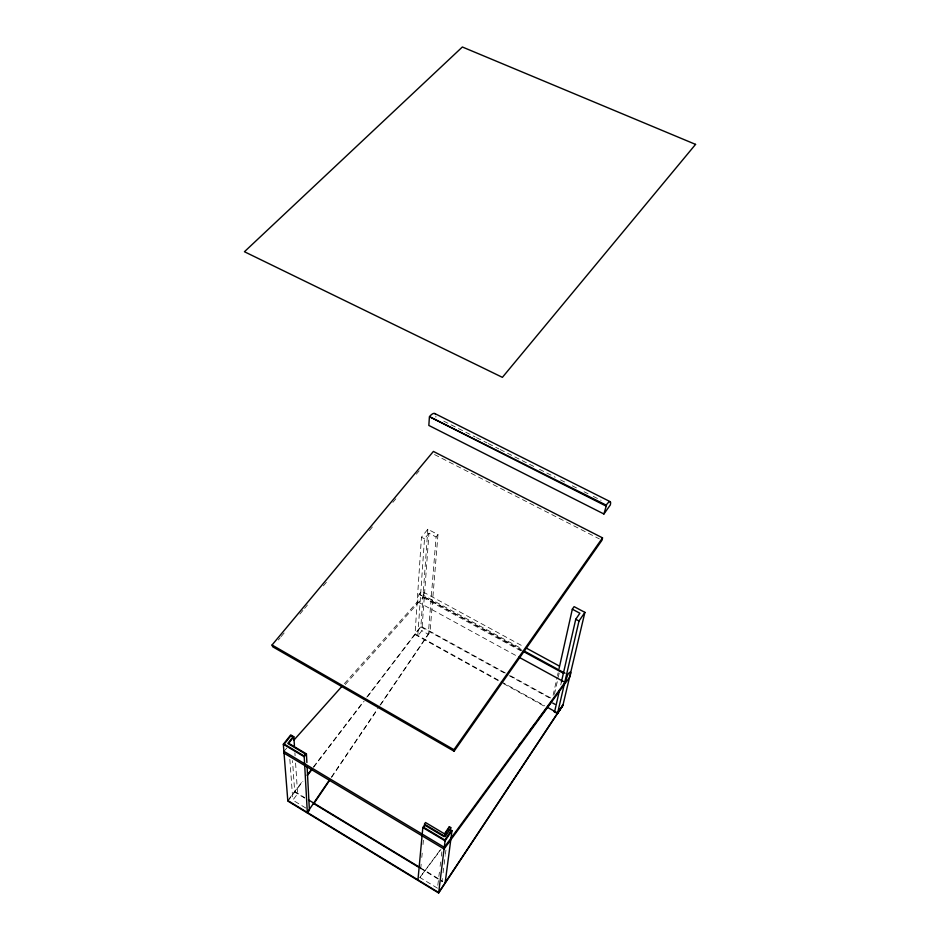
<?xml version="1.0" encoding="UTF-8"?>
<svg xmlns="http://www.w3.org/2000/svg" width="940" height="940" viewBox="0 0 940 940"><rect width="100%" height="100%" fill="white"/><g stroke="black" fill="none" stroke-linecap="round" stroke-linejoin="round"><path stroke-width="0.7" stroke-dasharray="4.7 3.53" d="M380.735 704.648L430.038 631.974L437.97 534.59L427.829 529.232L421.449 537.198L415.01 634.524L502.301 682.934M428.957 533.227L424.492 538.82L417.771 636.063L421.849 630.705L428.957 533.227L436.066 536.987L428.299 634.265L421.849 630.705M367.634 696.564L420.838 626.898L427.829 529.232M437.464 888.171L419.886 877.478L440.989 848.938M420.697 868.889L421.249 863.155M421.79 857.433L422.201 853.144M423.012 844.555L423.423 840.254M437.817 885.269L438.698 877.984M438.874 876.527L439.403 872.167M440.108 866.339L440.637 861.98M441.342 856.152L441.87 851.793M441.976 881.379L442.341 878.536M443.057 872.825L443.962 865.705M444.138 864.283L445.219 855.729M445.396 854.307L445.936 850.03M344.381 683.627L417.548 601.753L419.017 594.151A11.28 3.079 -61.3 0 1 423.388 595.208L521.301 648.53M522.217 650.821L419.381 594.35L521.301 649.423M345.238 684.555L422.941 597.476L423.388 595.208M553.108 695.33L557.197 676.976M557.514 675.566L558.149 672.746M554.436 694.296L557.925 678.75M558.243 677.329L559.194 673.087M560.745 684.825L561.403 681.982M419.311 594.738L419.675 594.057M331.526 776.922L379.114 706.516M379.936 705.294L430.085 631.386M331.538 777.462L377.457 709.5M419.886 877.478L440.93 849.443M305.841 808.059L292.81 800.128L297.616 793.818L295.583 763.08M288.639 799.411L302.868 780.788M313.514 766.852L363.204 701.804M366.753 697.151L420.885 626.298L505.426 672.97M287.828 801.068L302.903 781.328M313.537 767.393L364.086 701.205M436.066 536.987L437.97 534.59M278.311 639.987L280.191 637.731M281.119 636.603L284.879 632.091M299.907 614.043L303.655 609.531M304.595 608.403L307.415 605.019M323.372 585.855L327.132 581.343M369.385 530.583L373.133 526.071M392.849 502.395L396.61 497.883M416.326 474.195L419.146 470.811M283.892 751.307L286.817 748.04M443.727 421.144L475.205 436.983M476.521 437.64L487.014 442.916M488.33 443.574L498.823 448.862M500.127 449.52L534.237 466.675M539.478 469.319L555.223 477.238M560.463 479.882L567.032 483.184M572.272 485.815L578.829 489.117M584.081 491.761L588.017 493.735M593.258 496.379L601.13 500.339M434.527 454.561L599.379 538.914M421.449 537.198L424.492 538.82M423.094 591.942L523.145 646.368M422.941 597.476L520.678 650.75M417.548 601.753L517.552 656.437M510.549 675.789L551.533 698.42M420.838 626.898L507.894 674.955M509.163 675.66L551.416 698.984M415.045 633.936L499.822 680.936M501.102 681.653L544.777 705.858M503.582 683.639L544.66 706.422M294.666 791.515L304.701 797.602M420.074 867.561L442.646 881.25M304.736 798.13L294.702 792.056L292.516 760.613M420.027 868.067L442.587 881.744M289.849 759.332L292.81 800.128M294.901 752.834L295.101 755.76M435.878 416.103A13.301 4.265 -63.4 0 1 435.855 417.184"/><path stroke-width="1.41" d="M435.232 413.894A13.301 4.265 -63.4 0 0 429.416 416.655L428.84 425.444L603.903 513.992L610.318 504.956A13.83 2.632 -62.8 0 0 606.688 504.428L603.903 513.992M605.783 505.92L429.862 416.878L606.183 505.121M417.924 880.369L422.824 827.553L424.915 824.521M429.827 417.325L430.214 416.49M294.42 745.526L293.832 736.737L290.73 734.892L283.339 744.28L287.828 801.068L438.639 893L445.09 840.842L451.976 830.643L449.755 829.327M445.09 883.271L451.976 830.643M559.089 668.505L572.319 609.202L574.093 606.641L584.903 612.363L562.919 705.341L438.639 893M554.553 711.909L559.441 690.524M561.403 681.982L575.75 619.26L579.886 613.221L572.319 609.202M553.637 711.404L557.49 713.542L579.005 620.988L584.903 612.363M602.528 537.868L601.976 540.241L454.114 751.225L272.671 646.755L272.048 645.005L433.399 451.423L602.528 537.868L453.961 749.697L454.114 751.225M283.892 751.307L444.291 847.316L564.999 682.381L568.03 674.109A11.656 1.88 -61.6 0 1 570.251 675.202L569.546 677.399L444.079 848.996L284.033 753.128M557.49 713.542L562.931 705.341M329.881 779.354L307.31 812.43M313.49 804.158L329.893 779.883M444.62 834.591L448.639 828.657M446.441 833.063L444.021 836.624L425.127 825.355L423.728 827.376L444.879 839.996L451.082 830.819L448.85 829.503M519.08 744.95L520.831 742.624M529.608 730.932L535.741 722.754M537.504 720.416L551.533 701.722M307.298 774.983L311.739 769.167M307.333 775.524L311.763 769.719M307.11 766.887L309.401 810.221L307.345 812.959L304.219 756.747L306.428 753.892L288.674 743.305L293.832 736.737M293.656 740.391L342.43 685.812M434.785 413.541L610.201 501.678M575.75 619.26L579.005 620.988M525.719 647.766L559.065 665.908M523.874 650.821L565.034 673.252M523.498 651.526L563.377 673.252M518.845 657.13L564.999 682.381M552.673 703.026L554.952 704.283M547.35 707.28L557.62 712.978L563.072 704.789L438.698 892.518L287.781 800.528M272.048 645.005L453.961 749.697M283.339 744.28L304.219 756.747M422.824 827.553L445.09 840.842M308.461 799.881L420.074 867.561M313.502 803.453L418.77 867.303M306.428 753.892L306.887 762.552M449.332 826.695L444.491 833.827L425.514 822.524L424.387 824.145L445.172 836.541L451.13 827.752L449.332 826.695M305.535 754.056L304.066 755.96L284.233 744.116L290.871 735.668L292.951 736.901L287.793 743.47L305.535 754.056M695.565 144.384L502.395 377.351L244.435 251.732L462.363 47L695.565 144.384"/></g></svg>
